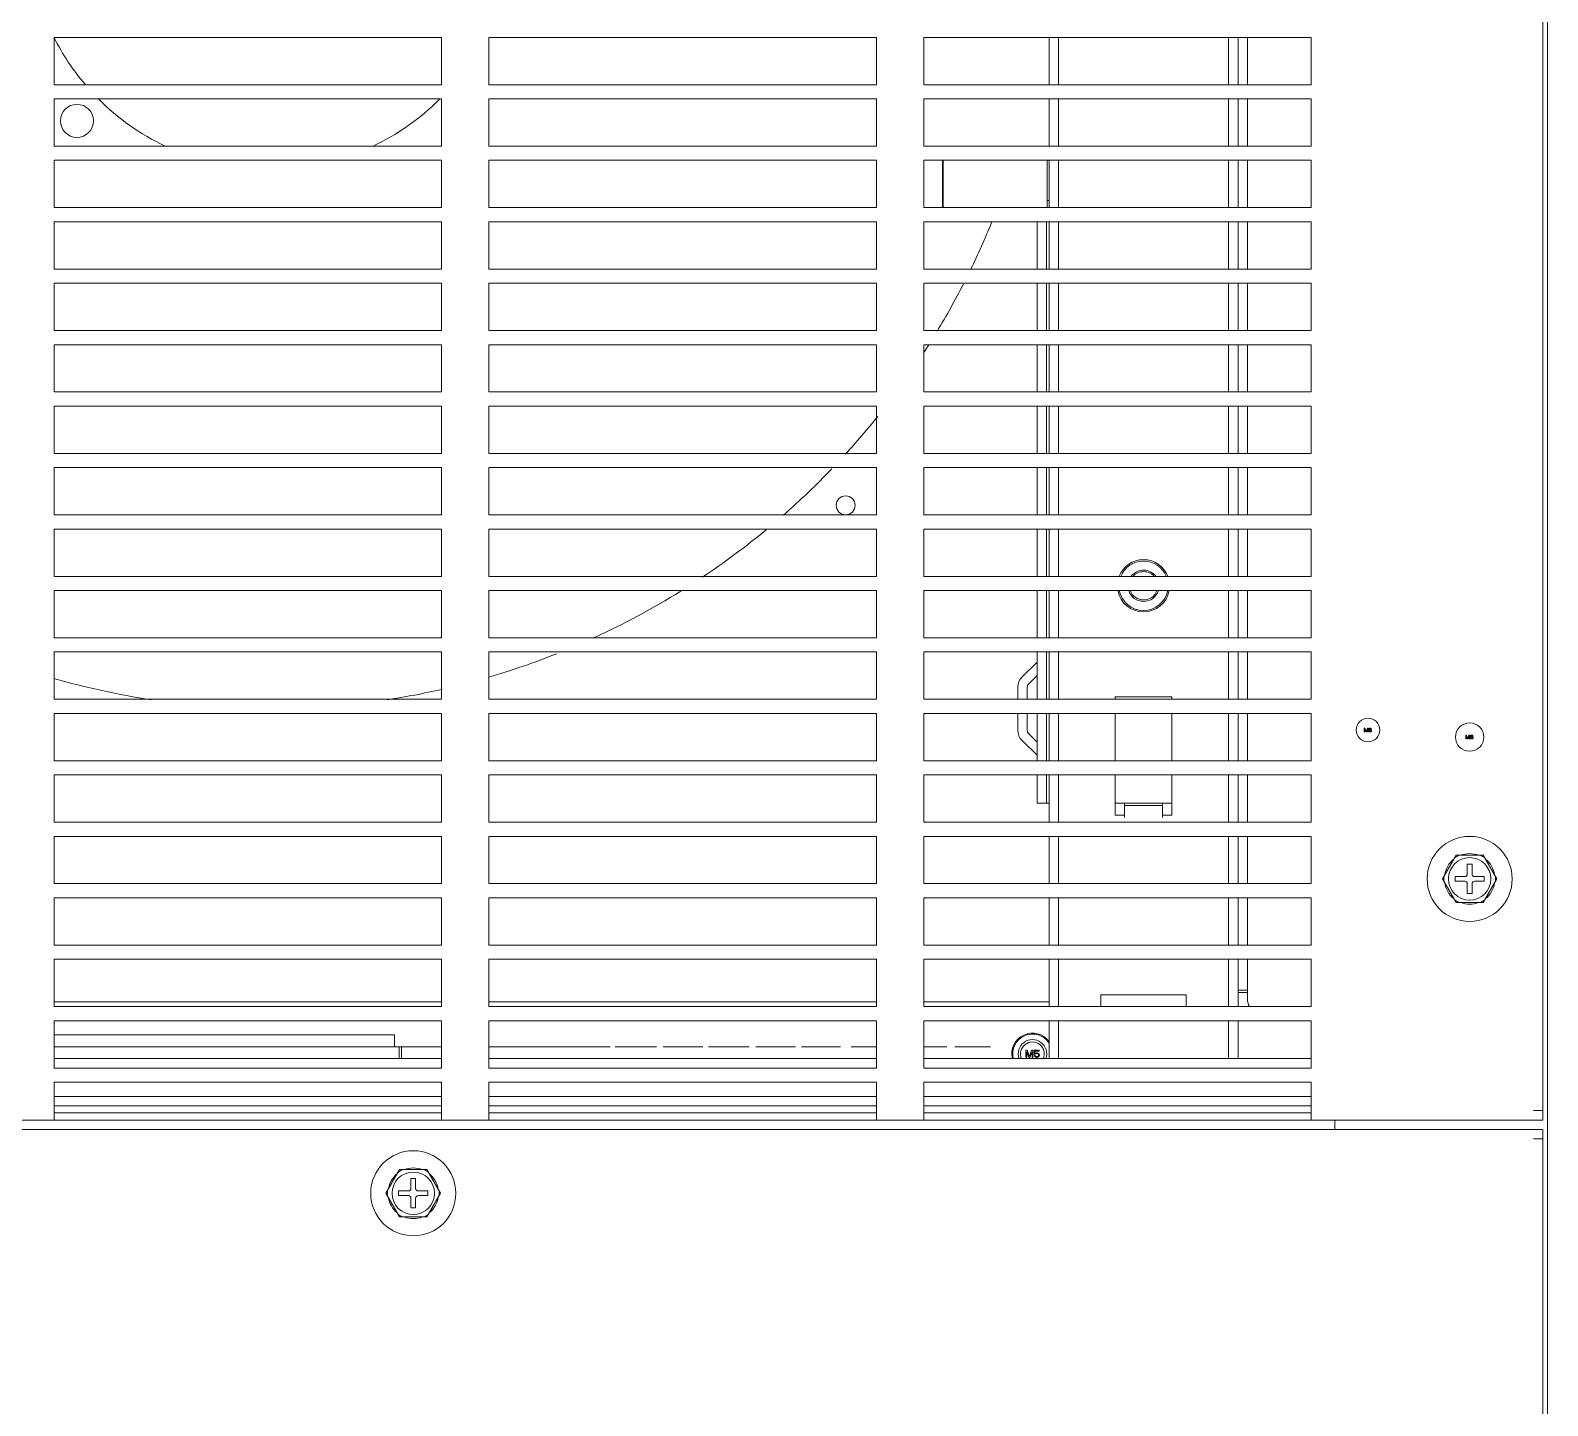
# Model space of a CAD drawing. Header units: inches. Extents: x -4705 to 38647, y 7098 to 31800.
# Drawn here: x 8849.4 to 9170.4, y 28841.1 to 29132.1 of the extents above; entities that cross this region are included whole.
import ezdxf

# ---------------------------------------------------------------- set-up
doc = ezdxf.new("R2010")
doc.units = ezdxf.units.IN
doc.header["$LTSCALE"] = 10
doc.header["$MEASUREMENT"] = 0
doc.layers.add('00_COMPONENTS', color=7, linetype='Continuous', lineweight=0)

msp = doc.modelspace()

# ---------------------------------------------------------------- linework, layer by layer
at = {"layer": '00_COMPONENTS', "color": 7, "linetype": 'Continuous'}
for p, q in [((9169.42, 28901.566), (9169.42, 29403.566)), ((9170.42, 27381.566), (9170.42, 29404.566)), ((8936.42, 29130.566), (8854.42, 29130.566)), ((8854.42, 29130.566), (8854.42, 29120.566)), ((8936.42, 29120.566), (8936.42, 29130.566)), ((9028.42, 29130.566), (8946.42, 29130.566)), ((8946.42, 29130.566), (8946.42, 29120.566)), ((9028.42, 29120.566), (9028.42, 29130.566)), ((9120.42, 29130.566), (9038.42, 29130.566)), ((9038.42, 29130.566), (9038.42, 29120.566)), ((9064.92, 29120.566), (9064.92, 29130.566)), ((9066.92, 29120.566), (9066.92, 29130.566)), ((9102.92, 29130.566), (9102.92, 29120.566)), ((9104.92, 29130.566), (9104.92, 29120.566)), ((9106.92, 29130.566), (9106.92, 29120.566)), ((9120.42, 29120.566), (9120.42, 29130.566)), ((8854.42, 29120.566), (8936.42, 29120.566)), ((8946.42, 29120.566), (9028.42, 29120.566)), ((9038.42, 29120.566), (9120.42, 29120.566)), ((8936.42, 29117.566), (8854.42, 29117.566)), ((8854.42, 29117.566), (8854.42, 29107.566)), ((8936.42, 29107.566), (8936.42, 29117.566)), ((9028.42, 29117.566), (8946.42, 29117.566)), ((8946.42, 29117.566), (8946.42, 29107.566)), ((9028.42, 29107.566), (9028.42, 29117.566)), ((9120.42, 29117.566), (9038.42, 29117.566)), ((9038.42, 29117.566), (9038.42, 29107.566)), ((9064.92, 29107.566), (9064.92, 29117.566)), ((9066.92, 29107.566), (9066.92, 29117.566)), ((9102.92, 29117.566), (9102.92, 29107.566)), ((9104.92, 29117.566), (9104.92, 29107.566)), ((9106.92, 29117.566), (9106.92, 29107.566)), ((9120.42, 29107.566), (9120.42, 29117.566)), ((8854.42, 29107.566), (8936.42, 29107.566)), ((8946.42, 29107.566), (9028.42, 29107.566)), ((9038.42, 29107.566), (9120.42, 29107.566)), ((8936.42, 29104.566), (8854.42, 29104.566)), ((8854.42, 29104.566), (8854.42, 29094.566)), ((8936.42, 29094.566), (8936.42, 29104.566)), ((9028.42, 29104.566), (8946.42, 29104.566)), ((8946.42, 29104.566), (8946.42, 29094.566)), ((9028.42, 29094.566), (9028.42, 29104.566)), ((9120.42, 29104.566), (9038.42, 29104.566)), ((9038.42, 29104.566), (9038.42, 29094.566)), ((9042.42, 29094.566), (9042.42, 29104.566)), ((9042.52, 29094.566), (9042.52, 29104.566)), ((9064.52, 29094.566), (9064.52, 29104.566)), ((9064.92, 29094.566), (9064.92, 29104.566)), ((9066.92, 29094.566), (9066.92, 29104.566)), ((9102.92, 29104.566), (9102.92, 29094.566)), ((9104.92, 29104.566), (9104.92, 29094.566)), ((9106.92, 29104.566), (9106.92, 29094.566)), ((9120.42, 29094.566), (9120.42, 29104.566)), ((8854.42, 29094.566), (8936.42, 29094.566)), ((8946.42, 29094.566), (9028.42, 29094.566)), ((9038.42, 29094.566), (9120.42, 29094.566)), ((9042.52, 29096.066), (9042.42, 29096.066)), ((9064.92, 29096.066), (9064.52, 29096.066)), ((8936.42, 29091.566), (8854.42, 29091.566)), ((8854.42, 29091.566), (8854.42, 29081.566)), ((8936.42, 29081.566), (8936.42, 29091.566)), ((9028.42, 29091.566), (8946.42, 29091.566)), ((8946.42, 29091.566), (8946.42, 29081.566)), ((9028.42, 29081.566), (9028.42, 29091.566)), ((9120.42, 29091.566), (9038.42, 29091.566)), ((9038.42, 29091.566), (9038.42, 29081.566)), ((9062.42, 29081.566), (9062.42, 29091.566)), ((9064.42, 29081.566), (9064.42, 29091.566)), ((9064.92, 29081.566), (9064.92, 29091.566)), ((9066.92, 29081.566), (9066.92, 29091.566)), ((9102.92, 29091.566), (9102.92, 29081.566)), ((9104.92, 29091.566), (9104.92, 29081.566)), ((9106.92, 29091.566), (9106.92, 29081.566)), ((9120.42, 29081.566), (9120.42, 29091.566)), ((8854.42, 29081.566), (8936.42, 29081.566)), ((8946.42, 29081.566), (9028.42, 29081.566)), ((9038.42, 29081.566), (9120.42, 29081.566)), ((8936.42, 29078.566), (8854.42, 29078.566)), ((8854.42, 29078.566), (8854.42, 29068.566)), ((8936.42, 29068.566), (8936.42, 29078.566)), ((9028.42, 29078.566), (8946.42, 29078.566)), ((8946.42, 29078.566), (8946.42, 29068.566)), ((9028.42, 29068.566), (9028.42, 29078.566)), ((9120.42, 29078.566), (9038.42, 29078.566)), ((9038.42, 29078.566), (9038.42, 29068.566)), ((9062.42, 29068.566), (9062.42, 29078.566)), ((9064.42, 29068.566), (9064.42, 29078.566)), ((9064.92, 29068.566), (9064.92, 29078.566)), ((9066.92, 29068.566), (9066.92, 29078.566)), ((9102.92, 29078.566), (9102.92, 29068.566)), ((9104.92, 29078.566), (9104.92, 29068.566)), ((9106.92, 29078.566), (9106.92, 29068.566)), ((9120.42, 29068.566), (9120.42, 29078.566)), ((8854.42, 29068.566), (8936.42, 29068.566)), ((8946.42, 29068.566), (9028.42, 29068.566)), ((9038.42, 29068.566), (9120.42, 29068.566)), ((8936.42, 29065.566), (8854.42, 29065.566)), ((8854.42, 29065.566), (8854.42, 29055.566)), ((8936.42, 29055.566), (8936.42, 29065.566)), ((9028.42, 29065.566), (8946.42, 29065.566)), ((8946.42, 29065.566), (8946.42, 29055.566)), ((9028.42, 29055.566), (9028.42, 29065.566)), ((9120.42, 29065.566), (9038.42, 29065.566)), ((9038.42, 29065.566), (9038.42, 29055.566)), ((9062.42, 29055.566), (9062.42, 29065.566)), ((9064.42, 29055.566), (9064.42, 29065.566)), ((9064.92, 29055.566), (9064.92, 29065.566)), ((9066.92, 29055.566), (9066.92, 29065.566)), ((9102.92, 29065.566), (9102.92, 29055.566)), ((9104.92, 29065.566), (9104.92, 29055.566)), ((9106.92, 29065.566), (9106.92, 29055.566)), ((9120.42, 29055.566), (9120.42, 29065.566)), ((8854.42, 29055.566), (8936.42, 29055.566)), ((8946.42, 29055.566), (9028.42, 29055.566)), ((9038.42, 29055.566), (9120.42, 29055.566)), ((8936.42, 29052.566), (8854.42, 29052.566)), ((8854.42, 29052.566), (8854.42, 29042.566)), ((8936.42, 29042.566), (8936.42, 29052.566)), ((9028.42, 29052.566), (8946.42, 29052.566)), ((8946.42, 29052.566), (8946.42, 29042.566)), ((9028.42, 29042.566), (9028.42, 29052.566)), ((9120.42, 29052.566), (9038.42, 29052.566)), ((9038.42, 29052.566), (9038.42, 29042.566)), ((9062.42, 29042.566), (9062.42, 29052.566)), ((9064.42, 29042.566), (9064.42, 29052.566)), ((9064.92, 29042.566), (9064.92, 29052.566)), ((9066.92, 29042.566), (9066.92, 29052.566)), ((9102.92, 29052.566), (9102.92, 29042.566)), ((9104.92, 29052.566), (9104.92, 29042.566)), ((9106.92, 29052.566), (9106.92, 29042.566)), ((9120.42, 29042.566), (9120.42, 29052.566)), ((8854.42, 29042.566), (8936.42, 29042.566)), ((8936.42, 29039.566), (8854.42, 29039.566)), ((8854.42, 29039.566), (8854.42, 29029.566)), ((8936.42, 29029.566), (8936.42, 29039.566)), ((8946.42, 29042.566), (9028.42, 29042.566)), ((9028.42, 29039.566), (8946.42, 29039.566)), ((8946.42, 29039.566), (8946.42, 29029.566)), ((9028.42, 29029.566), (9028.42, 29039.566)), ((9038.42, 29042.566), (9120.42, 29042.566)), ((9120.42, 29039.566), (9038.42, 29039.566)), ((9038.42, 29039.566), (9038.42, 29029.566)), ((9062.42, 29029.566), (9062.42, 29039.566)), ((9064.42, 29029.566), (9064.42, 29039.566)), ((9064.92, 29029.566), (9064.92, 29039.566)), ((9066.92, 29029.566), (9066.92, 29039.566)), ((9102.92, 29039.566), (9102.92, 29029.566)), ((9104.92, 29039.566), (9104.92, 29029.566)), ((9106.92, 29039.566), (9106.92, 29029.566)), ((9120.42, 29029.566), (9120.42, 29039.566)), ((8854.42, 29029.566), (8936.42, 29029.566)), ((8946.42, 29029.566), (9028.42, 29029.566)), ((9038.42, 29029.566), (9120.42, 29029.566)), ((8936.42, 29026.566), (8854.42, 29026.566)), ((8854.42, 29026.566), (8854.42, 29016.566)), ((8936.42, 29016.566), (8936.42, 29026.566)), ((9028.42, 29026.566), (8946.42, 29026.566)), ((8946.42, 29026.566), (8946.42, 29016.566)), ((9028.42, 29016.566), (9028.42, 29026.566)), ((9120.42, 29026.566), (9038.42, 29026.566)), ((9038.42, 29026.566), (9038.42, 29016.566)), ((9062.42, 29016.566), (9062.42, 29026.566)), ((9064.42, 29016.566), (9064.42, 29026.566)), ((9064.92, 29016.566), (9064.92, 29026.566)), ((9066.92, 29016.566), (9066.92, 29026.566)), ((9102.92, 29026.566), (9102.92, 29016.566)), ((9104.92, 29026.566), (9104.92, 29016.566)), ((9106.92, 29026.566), (9106.92, 29016.566)), ((9120.42, 29016.566), (9120.42, 29026.566)), ((8854.42, 29016.566), (8936.42, 29016.566)), ((8946.42, 29016.566), (9028.42, 29016.566)), ((9038.42, 29016.566), (9120.42, 29016.566)), ((8936.42, 29013.566), (8854.42, 29013.566)), ((8854.42, 29013.566), (8854.42, 29003.566)), ((8936.42, 29003.566), (8936.42, 29013.566)), ((9028.42, 29013.566), (8946.42, 29013.566)), ((8946.42, 29013.566), (8946.42, 29003.566)), ((9028.42, 29003.566), (9028.42, 29013.566)), ((9120.42, 29013.566), (9038.42, 29013.566)), ((9038.42, 29013.566), (9038.42, 29003.566)), ((9062.42, 29003.566), (9062.42, 29013.566)), ((9064.42, 29003.566), (9064.42, 29013.566)), ((9064.92, 29003.566), (9064.92, 29013.566)), ((9066.92, 29003.566), (9066.92, 29013.566)), ((9102.92, 29013.566), (9102.92, 29003.566)), ((9104.92, 29013.566), (9104.92, 29003.566)), ((9106.92, 29013.566), (9106.92, 29003.566)), ((9120.42, 29003.566), (9120.42, 29013.566)), ((8854.42, 29003.566), (8936.42, 29003.566)), ((8946.42, 29003.566), (9028.42, 29003.566)), ((9038.42, 29003.566), (9120.42, 29003.566)), ((8936.42, 29000.566), (8854.42, 29000.566)), ((8854.42, 29000.566), (8854.42, 28990.566)), ((8936.42, 28990.566), (8936.42, 29000.566)), ((9028.42, 29000.566), (8946.42, 29000.566)), ((8946.42, 29000.566), (8946.42, 28990.566)), ((9028.42, 28990.566), (9028.42, 29000.566)), ((9120.42, 29000.566), (9038.42, 29000.566)), ((9038.42, 29000.566), (9038.42, 28990.566)), ((9059.225, 28995.291), (9062.42, 28998.409)), ((9062.42, 28990.566), (9062.42, 29000.566)), ((9064.42, 28990.566), (9064.42, 29000.566)), ((9064.92, 28990.566), (9064.92, 29000.566)), ((9066.92, 28990.566), (9066.92, 29000.566)), ((9102.92, 29000.566), (9102.92, 28990.566)), ((9104.92, 29000.566), (9104.92, 28990.566)), ((9106.92, 29000.566), (9106.92, 28990.566)), ((9120.42, 28990.566), (9120.42, 29000.566)), ((9060.622, 28993.86), (9062.42, 28995.614)), ((9058.32, 28990.566), (9058.32, 28993.144)), ((9060.32, 28990.566), (9060.32, 28993.144)), ((8854.42, 28990.566), (8936.42, 28990.566)), ((8946.42, 28990.566), (9028.42, 28990.566)), ((9038.42, 28990.566), (9120.42, 28990.566)), ((9090.92, 28991.066), (9078.92, 28991.066)), ((9078.92, 28991.066), (9078.92, 28990.566)), ((9090.92, 28990.566), (9090.92, 28991.066)), ((8936.42, 28987.566), (8854.42, 28987.566)), ((8854.42, 28987.566), (8854.42, 28977.566)), ((8936.42, 28977.566), (8936.42, 28987.566)), ((9028.42, 28987.566), (8946.42, 28987.566)), ((8946.42, 28987.566), (8946.42, 28977.566)), ((9028.42, 28977.566), (9028.42, 28987.566)), ((9120.42, 28987.566), (9038.42, 28987.566)), ((9038.42, 28987.566), (9038.42, 28977.566)), ((9058.32, 28983.987), (9058.32, 28987.566)), ((9060.32, 28983.987), (9060.32, 28987.566)), ((9062.42, 28977.566), (9062.42, 28987.566)), ((9064.42, 28977.566), (9064.42, 28987.566)), ((9064.92, 28977.566), (9064.92, 28987.566)), ((9066.92, 28977.566), (9066.92, 28987.566)), ((9078.92, 28987.566), (9078.92, 28977.566)), ((9090.92, 28977.566), (9090.92, 28987.566)), ((9102.92, 28987.566), (9102.92, 28977.566)), ((9104.92, 28987.566), (9104.92, 28977.566)), ((9106.92, 28987.566), (9106.92, 28977.566)), ((9120.42, 28977.566), (9120.42, 28987.566)), ((9062.42, 28978.723), (9059.225, 28981.84)), ((9062.42, 28981.517), (9060.622, 28983.271)), ((9131.77, 28984.466), (9131.62, 28984.466)), ((9131.62, 28984.466), (9131.62, 28983.666)), ((9131.62, 28983.666), (9131.72, 28983.666)), ((9131.72, 28984.295), (9131.953, 28983.666)), ((9131.72, 28983.666), (9131.72, 28984.295)), ((9132.02, 28983.751), (9131.77, 28984.466)), ((9131.953, 28983.666), (9132.086, 28983.666)), ((9132.27, 28984.466), (9132.02, 28983.751)), ((9132.086, 28983.666), (9132.32, 28984.295)), ((9132.42, 28984.466), (9132.27, 28984.466)), ((9132.32, 28984.295), (9132.32, 28983.666)), ((9132.32, 28983.666), (9132.42, 28983.666)), ((9132.42, 28983.666), (9132.42, 28984.466)), ((9132.57, 28984.244), (9132.553, 28984.125)), ((9132.553, 28984.125), (9132.553, 28984.006)), ((9132.553, 28984.006), (9132.57, 28983.887)), ((9132.603, 28984.329), (9132.57, 28984.244)), ((9132.57, 28983.887), (9132.603, 28983.802)), ((9132.653, 28984.397), (9132.603, 28984.329)), ((9132.603, 28983.802), (9132.653, 28983.734)), ((9132.636, 28984.125), (9132.653, 28984.227)), ((9132.736, 28984.159), (9132.636, 28984.091)), ((9132.636, 28984.091), (9132.636, 28984.125)), ((9132.736, 28984.449), (9132.653, 28984.397)), ((9132.653, 28984.227), (9132.67, 28984.278)), ((9132.653, 28983.955), (9132.67, 28984.006)), ((9132.653, 28983.904), (9132.653, 28983.955)), ((9132.67, 28983.853), (9132.653, 28983.904)), ((9132.653, 28983.734), (9132.736, 28983.683)), ((9132.67, 28984.278), (9132.703, 28984.329)), ((9132.67, 28984.006), (9132.703, 28984.04)), ((9132.703, 28983.802), (9132.67, 28983.853)), ((9132.703, 28984.329), (9132.753, 28984.363)), ((9132.703, 28984.04), (9132.753, 28984.074)), ((9132.753, 28983.768), (9132.703, 28983.802)), ((9132.82, 28984.466), (9132.736, 28984.449)), ((9132.82, 28984.176), (9132.736, 28984.159)), ((9132.736, 28983.683), (9132.82, 28983.666)), ((9132.753, 28984.363), (9132.803, 28984.38)), ((9132.753, 28984.074), (9132.803, 28984.091)), ((9132.803, 28983.751), (9132.753, 28983.768)), ((9132.803, 28984.38), (9132.903, 28984.38)), ((9132.803, 28984.091), (9132.92, 28984.091)), ((9132.92, 28983.751), (9132.803, 28983.751)), ((9132.886, 28984.466), (9132.82, 28984.466)), ((9132.903, 28984.176), (9132.82, 28984.176)), ((9132.82, 28983.666), (9132.903, 28983.666)), ((9132.97, 28984.449), (9132.886, 28984.466)), ((9132.903, 28984.38), (9132.953, 28984.363)), ((9132.986, 28984.159), (9132.903, 28984.176)), ((9132.903, 28983.666), (9132.986, 28983.683)), ((9132.92, 28984.091), (9132.97, 28984.074)), ((9132.97, 28983.768), (9132.92, 28983.751)), ((9132.953, 28984.363), (9133.003, 28984.329)), ((9133.053, 28984.397), (9132.97, 28984.449)), ((9132.97, 28984.074), (9133.02, 28984.04)), ((9133.02, 28983.802), (9132.97, 28983.768)), ((9133.07, 28984.108), (9132.986, 28984.159)), ((9132.986, 28983.683), (9133.07, 28983.734)), ((9133.003, 28984.329), (9133.036, 28984.278)), ((9133.02, 28984.04), (9133.053, 28984.006)), ((9133.053, 28983.853), (9133.02, 28983.802)), ((9133.036, 28984.278), (9133.12, 28984.278)), ((9133.103, 28984.329), (9133.053, 28984.397)), ((9133.053, 28984.006), (9133.07, 28983.955)), ((9133.07, 28983.904), (9133.053, 28983.853)), ((9133.12, 28984.057), (9133.07, 28984.108)), ((9133.07, 28983.955), (9133.07, 28983.904)), ((9133.07, 28983.734), (9133.12, 28983.802)), ((9133.12, 28984.278), (9133.103, 28984.329)), ((9133.153, 28983.972), (9133.12, 28984.057)), ((9133.12, 28983.802), (9133.153, 28983.887)), ((9133.153, 28983.887), (9133.153, 28983.972)), ((9153.27, 28982.966), (9153.12, 28982.966)), ((9153.12, 28982.966), (9153.12, 28982.166)), ((9153.12, 28982.166), (9153.22, 28982.166)), ((9153.22, 28982.795), (9153.453, 28982.166)), ((9153.22, 28982.166), (9153.22, 28982.795)), ((9153.52, 28982.251), (9153.27, 28982.966)), ((9153.453, 28982.166), (9153.586, 28982.166)), ((9153.77, 28982.966), (9153.52, 28982.251)), ((9153.586, 28982.166), (9153.82, 28982.795)), ((9153.92, 28982.966), (9153.77, 28982.966)), ((9153.82, 28982.795), (9153.82, 28982.166)), ((9153.82, 28982.166), (9153.92, 28982.166)), ((9153.92, 28982.166), (9153.92, 28982.966)), ((9154.07, 28982.744), (9154.053, 28982.625)), ((9154.053, 28982.625), (9154.053, 28982.506)), ((9154.053, 28982.506), (9154.07, 28982.387)), ((9154.103, 28982.829), (9154.07, 28982.744)), ((9154.07, 28982.387), (9154.103, 28982.302)), ((9154.153, 28982.897), (9154.103, 28982.829)), ((9154.103, 28982.302), (9154.153, 28982.234)), ((9154.136, 28982.625), (9154.153, 28982.727)), ((9154.236, 28982.659), (9154.136, 28982.591)), ((9154.136, 28982.591), (9154.136, 28982.625)), ((9154.236, 28982.949), (9154.153, 28982.897)), ((9154.153, 28982.727), (9154.17, 28982.778)), ((9154.153, 28982.455), (9154.17, 28982.506)), ((9154.153, 28982.404), (9154.153, 28982.455)), ((9154.17, 28982.353), (9154.153, 28982.404)), ((9154.153, 28982.234), (9154.236, 28982.183)), ((9154.17, 28982.778), (9154.203, 28982.829)), ((9154.17, 28982.506), (9154.203, 28982.54)), ((9154.203, 28982.302), (9154.17, 28982.353)), ((9154.203, 28982.829), (9154.253, 28982.863)), ((9154.203, 28982.54), (9154.253, 28982.574)), ((9154.253, 28982.268), (9154.203, 28982.302)), ((9154.32, 28982.966), (9154.236, 28982.949)), ((9154.32, 28982.676), (9154.236, 28982.659)), ((9154.236, 28982.183), (9154.32, 28982.166)), ((9154.253, 28982.863), (9154.303, 28982.88)), ((9154.253, 28982.574), (9154.303, 28982.591)), ((9154.303, 28982.251), (9154.253, 28982.268)), ((9154.303, 28982.88), (9154.403, 28982.88)), ((9154.303, 28982.591), (9154.42, 28982.591)), ((9154.42, 28982.251), (9154.303, 28982.251)), ((9154.386, 28982.966), (9154.32, 28982.966)), ((9154.403, 28982.676), (9154.32, 28982.676)), ((9154.32, 28982.166), (9154.403, 28982.166)), ((9154.47, 28982.949), (9154.386, 28982.966)), ((9154.403, 28982.88), (9154.453, 28982.863)), ((9154.486, 28982.659), (9154.403, 28982.676)), ((9154.403, 28982.166), (9154.486, 28982.183)), ((9154.42, 28982.591), (9154.47, 28982.574)), ((9154.47, 28982.268), (9154.42, 28982.251)), ((9154.453, 28982.863), (9154.503, 28982.829)), ((9154.553, 28982.897), (9154.47, 28982.949)), ((9154.47, 28982.574), (9154.52, 28982.54)), ((9154.52, 28982.302), (9154.47, 28982.268)), ((9154.57, 28982.608), (9154.486, 28982.659)), ((9154.486, 28982.183), (9154.57, 28982.234)), ((9154.503, 28982.829), (9154.536, 28982.778)), ((9154.52, 28982.54), (9154.553, 28982.506)), ((9154.553, 28982.353), (9154.52, 28982.302)), ((9154.536, 28982.778), (9154.62, 28982.778)), ((9154.603, 28982.829), (9154.553, 28982.897)), ((9154.553, 28982.506), (9154.57, 28982.455)), ((9154.57, 28982.404), (9154.553, 28982.353)), ((9154.62, 28982.557), (9154.57, 28982.608)), ((9154.57, 28982.455), (9154.57, 28982.404)), ((9154.57, 28982.234), (9154.62, 28982.302)), ((9154.62, 28982.778), (9154.603, 28982.829)), ((9154.653, 28982.472), (9154.62, 28982.557)), ((9154.62, 28982.302), (9154.653, 28982.387)), ((9154.653, 28982.387), (9154.653, 28982.472)), ((8854.42, 28977.566), (8936.42, 28977.566)), ((8946.42, 28977.566), (9028.42, 28977.566)), ((9038.42, 28977.566), (9120.42, 28977.566)), ((8936.42, 28974.566), (8854.42, 28974.566)), ((8854.42, 28974.566), (8854.42, 28964.566)), ((8936.42, 28964.566), (8936.42, 28974.566)), ((9028.42, 28974.566), (8946.42, 28974.566)), ((8946.42, 28974.566), (8946.42, 28964.566)), ((9028.42, 28964.566), (9028.42, 28974.566)), ((9120.42, 28974.566), (9038.42, 28974.566)), ((9038.42, 28974.566), (9038.42, 28964.566)), ((9062.42, 28968.566), (9062.42, 28974.566)), ((9064.42, 28968.566), (9064.42, 28974.566)), ((9064.92, 28964.566), (9064.92, 28974.566)), ((9066.92, 28964.566), (9066.92, 28974.566)), ((9078.92, 28974.566), (9078.92, 28966.066)), ((9090.92, 28966.066), (9090.92, 28974.566)), ((9102.92, 28974.566), (9102.92, 28964.566)), ((9104.92, 28974.566), (9104.92, 28964.566)), ((9106.92, 28974.566), (9106.92, 28964.566)), ((9120.42, 28964.566), (9120.42, 28974.566)), ((9064.42, 28968.566), (9062.42, 28968.566)), ((9064.42, 28968.566), (9064.92, 28968.566)), ((9090.92, 28968.566), (9078.92, 28968.566)), ((9078.92, 28966.066), (9080.92, 28966.066)), ((9080.92, 28965.566), (9080.92, 28968.566)), ((9088.92, 28968.066), (9080.92, 28968.066)), ((9088.92, 28965.566), (9088.92, 28968.566)), ((9088.92, 28966.066), (9090.92, 28966.066)), ((8854.42, 28964.566), (8936.42, 28964.566)), ((8946.42, 28964.566), (9028.42, 28964.566)), ((9038.42, 28964.566), (9120.42, 28964.566)), ((8936.42, 28961.566), (8854.42, 28961.566)), ((8854.42, 28951.566), (8854.42, 28961.566)), ((8936.42, 28951.566), (8936.42, 28961.566)), ((9028.42, 28961.566), (8946.42, 28961.566)), ((8946.42, 28951.566), (8946.42, 28961.566)), ((9028.42, 28951.566), (9028.42, 28961.566)), ((9120.42, 28961.566), (9038.42, 28961.566)), ((9038.42, 28951.566), (9038.42, 28961.566)), ((9064.92, 28951.566), (9064.92, 28961.566)), ((9066.92, 28951.566), (9066.92, 28961.566)), ((9102.92, 28961.566), (9102.92, 28951.566)), ((9104.92, 28961.566), (9104.92, 28951.566)), ((9106.92, 28961.566), (9106.92, 28951.566)), ((9120.42, 28951.566), (9120.42, 28961.566)), ((9151.033, 28957.566), (9148.146, 28952.566)), ((9156.807, 28957.566), (9151.033, 28957.566)), ((9159.693, 28952.566), (9156.807, 28957.566)), ((9152.92, 28953.066), (9150.82, 28953.066)), ((9150.82, 28953.066), (9150.82, 28952.066)), ((9154.42, 28955.666), (9153.42, 28955.666)), ((9153.42, 28955.666), (9153.42, 28953.566)), ((9154.42, 28953.566), (9154.42, 28955.666)), ((9157.02, 28953.066), (9154.92, 28953.066)), ((9157.02, 28952.066), (9157.02, 28953.066)), ((8854.42, 28951.566), (8936.42, 28951.566)), ((8946.42, 28951.566), (9028.42, 28951.566)), ((9038.42, 28951.566), (9120.42, 28951.566)), ((9148.146, 28952.566), (9151.033, 28947.566)), ((9150.82, 28952.066), (9152.92, 28952.066)), ((9153.42, 28951.566), (9153.42, 28949.466)), ((9154.42, 28949.466), (9154.42, 28951.566)), ((9154.92, 28952.066), (9157.02, 28952.066)), ((9156.807, 28947.566), (9159.693, 28952.566)), ((8936.42, 28948.566), (8854.42, 28948.566)), ((8854.42, 28948.566), (8854.42, 28938.566)), ((8936.42, 28938.566), (8936.42, 28948.566)), ((9028.42, 28948.566), (8946.42, 28948.566)), ((8946.42, 28948.566), (8946.42, 28938.566)), ((9028.42, 28938.566), (9028.42, 28948.566)), ((9120.42, 28948.566), (9038.42, 28948.566)), ((9038.42, 28948.566), (9038.42, 28938.566)), ((9064.92, 28938.566), (9064.92, 28948.566)), ((9066.92, 28938.566), (9066.92, 28948.566)), ((9102.92, 28948.566), (9102.92, 28938.566)), ((9104.92, 28948.566), (9104.92, 28938.566)), ((9106.92, 28948.566), (9106.92, 28938.566)), ((9120.42, 28938.566), (9120.42, 28948.566)), ((9151.033, 28947.566), (9156.807, 28947.566)), ((9153.42, 28949.466), (9154.42, 28949.466)), ((8854.42, 28938.566), (8936.42, 28938.566)), ((8946.42, 28938.566), (9028.42, 28938.566)), ((9038.42, 28938.566), (9120.42, 28938.566)), ((8936.42, 28935.566), (8854.42, 28935.566)), ((8854.42, 28935.566), (8854.42, 28925.566)), ((8936.42, 28925.566), (8936.42, 28935.566)), ((9028.42, 28935.566), (8946.42, 28935.566)), ((8946.42, 28935.566), (8946.42, 28925.566)), ((9028.42, 28925.566), (9028.42, 28935.566)), ((9120.42, 28935.566), (9038.42, 28935.566)), ((9038.42, 28935.566), (9038.42, 28925.566)), ((9064.92, 28925.566), (9064.92, 28935.566)), ((9066.92, 28925.566), (9066.92, 28935.566)), ((9102.92, 28935.566), (9102.92, 28925.566)), ((9104.92, 28935.566), (9104.92, 28925.566)), ((9106.92, 28935.566), (9106.92, 28927.066)), ((9120.42, 28925.566), (9120.42, 28935.566)), ((9093.92, 28928.066), (9075.92, 28928.066)), ((9075.92, 28925.566), (9075.92, 28928.066)), ((9093.92, 28925.566), (9093.92, 28928.066)), ((9106.92, 28929.066), (9104.92, 28929.066)), ((9104.92, 28928.566), (9106.92, 28928.566)), ((8936.42, 28926.566), (8854.42, 28926.566)), ((8854.42, 28925.566), (8936.42, 28925.566)), ((9028.42, 28926.566), (8946.42, 28926.566)), ((8946.42, 28925.566), (9028.42, 28925.566)), ((9064.92, 28926.566), (9038.42, 28926.566)), ((9038.42, 28925.566), (9120.42, 28925.566)), ((8936.42, 28922.566), (8854.42, 28922.566)), ((8854.42, 28922.566), (8854.42, 28912.566)), ((8936.42, 28912.566), (8936.42, 28922.566)), ((9028.42, 28922.566), (8946.42, 28922.566)), ((8946.42, 28922.566), (8946.42, 28912.566)), ((9028.42, 28912.566), (9028.42, 28922.566)), ((9120.42, 28922.566), (9038.42, 28922.566)), ((9038.42, 28922.566), (9038.42, 28912.566)), ((9064.92, 28914.566), (9064.92, 28922.566)), ((9066.92, 28914.566), (9066.92, 28922.566)), ((9102.92, 28922.566), (9102.92, 28914.566)), ((9104.92, 28922.566), (9104.92, 28914.566)), ((9120.42, 28912.566), (9120.42, 28922.566)), ((8854.42, 28919.566), (8926.42, 28919.566)), ((8926.42, 28917.066), (8926.42, 28919.566)), ((8854.42, 28917.066), (8927.42, 28917.066)), ((8936.42, 28914.566), (8854.42, 28914.566)), ((8927.42, 28917.066), (8927.92, 28917.066)), ((8927.42, 28914.566), (8927.42, 28917.066)), ((8927.92, 28917.066), (8936.42, 28917.066)), ((8927.92, 28914.566), (8927.92, 28917.066)), ((8972.043, 28917.066), (8946.42, 28917.066)), ((9028.42, 28914.566), (8946.42, 28914.566)), ((8981.853, 28917.066), (8973.133, 28917.066)), ((8991.663, 28917.066), (8983.255, 28917.066)), ((9001.473, 28917.066), (8992.909, 28917.066)), ((9011.283, 28917.066), (9002.875, 28917.066)), ((9020.782, 28917.066), (9012.529, 28917.066)), ((9028.42, 28917.066), (9023.04, 28917.066)), ((9043.331, 28917.066), (9038.42, 28917.066)), ((9120.42, 28914.566), (9038.42, 28914.566)), ((9052.528, 28917.066), (9044.966, 28917.066)), ((9060.301, 28916.316), (9060.02, 28916.316)), ((9060.02, 28916.316), (9060.02, 28914.816)), ((9060.02, 28914.816), (9060.207, 28914.816)), ((9060.207, 28914.816), (9060.207, 28915.996)), ((9060.207, 28915.996), (9060.645, 28914.816)), ((9060.77, 28914.975), (9060.301, 28916.316)), ((9060.645, 28914.816), (9060.895, 28914.816)), ((9061.239, 28916.316), (9060.77, 28914.975)), ((9060.895, 28914.816), (9061.332, 28915.996)), ((9061.52, 28916.316), (9061.239, 28916.316)), ((9061.332, 28915.996), (9061.332, 28914.816)), ((9061.332, 28914.816), (9061.52, 28914.816)), ((9061.52, 28914.816), (9061.52, 28916.316)), ((9062.832, 28916.316), (9061.77, 28916.316)), ((9061.77, 28916.316), (9061.77, 28915.486)), ((9061.77, 28915.486), (9061.989, 28915.486)), ((9061.957, 28915.199), (9061.77, 28915.199)), ((9061.77, 28915.199), (9061.832, 28915.071)), ((9061.832, 28915.071), (9061.926, 28914.943)), ((9061.926, 28916.156), (9062.832, 28916.156)), ((9061.926, 28915.645), (9061.926, 28916.156)), ((9062.082, 28915.741), (9061.926, 28915.645)), ((9061.926, 28914.943), (9062.082, 28914.847)), ((9062.02, 28915.071), (9061.957, 28915.199)), ((9061.989, 28915.486), (9062.114, 28915.582)), ((9062.114, 28915.007), (9062.02, 28915.071)), ((9062.239, 28915.773), (9062.082, 28915.741)), ((9062.082, 28914.847), (9062.239, 28914.816)), ((9062.114, 28915.582), (9062.239, 28915.613)), ((9062.239, 28914.975), (9062.114, 28915.007)), ((9062.426, 28915.773), (9062.239, 28915.773)), ((9062.239, 28915.613), (9062.426, 28915.613)), ((9062.426, 28914.975), (9062.239, 28914.975)), ((9062.239, 28914.816), (9062.426, 28914.816)), ((9062.582, 28915.741), (9062.426, 28915.773)), ((9062.426, 28915.613), (9062.551, 28915.582)), ((9062.551, 28915.007), (9062.426, 28914.975)), ((9062.426, 28914.816), (9062.582, 28914.847)), ((9062.551, 28915.582), (9062.645, 28915.518)), ((9062.645, 28915.071), (9062.551, 28915.007)), ((9062.739, 28915.645), (9062.582, 28915.741)), ((9062.582, 28914.847), (9062.739, 28914.943)), ((9062.645, 28915.518), (9062.707, 28915.422)), ((9062.707, 28915.167), (9062.645, 28915.071)), ((9062.707, 28915.422), (9062.739, 28915.326)), ((9062.739, 28915.262), (9062.707, 28915.167)), ((9062.832, 28915.518), (9062.739, 28915.645)), ((9062.739, 28915.326), (9062.739, 28915.262)), ((9062.739, 28914.943), (9062.832, 28915.071)), ((9062.832, 28916.156), (9062.832, 28916.316)), ((9062.895, 28915.358), (9062.832, 28915.518)), ((9062.832, 28915.071), (9062.895, 28915.23)), ((9062.895, 28915.23), (9062.895, 28915.358)), ((8854.42, 28912.566), (8936.42, 28912.566)), ((8946.42, 28912.566), (9028.42, 28912.566)), ((9038.42, 28912.566), (9120.42, 28912.566)), ((8936.42, 28909.566), (8854.42, 28909.566)), ((8854.42, 28901.566), (8854.42, 28909.566)), ((8936.42, 28901.566), (8936.42, 28909.566)), ((9028.42, 28909.566), (8946.42, 28909.566)), ((8946.42, 28901.566), (8946.42, 28909.566)), ((9028.42, 28901.566), (9028.42, 28909.566)), ((9120.42, 28909.566), (9038.42, 28909.566)), ((9038.42, 28901.566), (9038.42, 28909.566)), ((9120.42, 28901.566), (9120.42, 28909.566)), ((8936.42, 28906.566), (8854.42, 28906.566)), ((9028.42, 28906.566), (8946.42, 28906.566)), ((9120.42, 28906.566), (9038.42, 28906.566)), ((8091.42, 28901.566), (9169.42, 28901.566)), ((8936.42, 28904.566), (8854.42, 28904.566)), ((8936.42, 28903.066), (8854.42, 28903.066)), ((9028.42, 28904.566), (8946.42, 28904.566)), ((9028.42, 28903.066), (8946.42, 28903.066)), ((9120.42, 28904.566), (9038.42, 28904.566)), ((9120.42, 28903.066), (9038.42, 28903.066)), ((9125.42, 28901.566), (9125.42, 28899.566)), ((9125.42, 28899.566), (9125.42, 28901.566)), ((9169.42, 28903.566), (9167.42, 28903.566)), ((8091.42, 28899.566), (9169.42, 28899.566)), ((9169.42, 27605.566), (9169.42, 28899.566)), ((9167.42, 28897.566), (9169.42, 28897.566)), ((8927.533, 28891.066), (8924.646, 28886.066)), ((8933.307, 28891.066), (8927.533, 28891.066)), ((8930.92, 28889.166), (8929.92, 28889.166)), ((8929.92, 28889.166), (8929.92, 28887.066)), ((8930.92, 28887.066), (8930.92, 28889.166)), ((8936.193, 28886.066), (8933.307, 28891.066)), ((8924.646, 28886.066), (8927.533, 28881.066)), ((8929.42, 28886.566), (8927.32, 28886.566)), ((8927.32, 28886.566), (8927.32, 28885.566)), ((8927.32, 28885.566), (8929.42, 28885.566)), ((8933.52, 28886.566), (8931.42, 28886.566)), ((8931.42, 28885.566), (8933.52, 28885.566)), ((8933.307, 28881.066), (8936.193, 28886.066)), ((8933.52, 28885.566), (8933.52, 28886.566)), ((8929.92, 28885.066), (8929.92, 28882.966)), ((8929.92, 28882.966), (8930.92, 28882.966)), ((8930.92, 28882.966), (8930.92, 28885.066)), ((8927.533, 28881.066), (8933.307, 28881.066))]:
    msp.add_line(p, q, dxfattribs=at)
for centre, radius in [((8859.261, 29112.907), 3.5), ((9021.896, 29031.59), 2), ((9132.42, 28984.066), 2.5), ((9153.92, 28982.566), 3), ((9153.92, 28952.566), 9), ((9153.92, 28952.566), 4.5), ((8930.42, 28886.066), 9), ((8930.42, 28886.066), 4.5)]:
    msp.add_circle(centre, radius, dxfattribs=at)
for centre, radius, start, end in [((8899.92, 29153.566), 51, 206.83226, 220.33222), ((8899.92, 29153.566), 51, 224.90419, 244.45907), ((8899.92, 29153.566), 51, 295.53586, 314.94227), ((8899.92, 29153.566), 165, 334.08841, 337.87935), ((8899.92, 29153.566), 165, 328.93543, 332.90014), ((8899.92, 29153.566), 165, 327.09535, 327.74882), ((8899.92, 29153.566), 165, 317.6446, 321.2929), ((8899.92, 29153.566), 165, 311.25147, 316.16931), ((8899.92, 29153.566), 165, 303.77281, 309.57703), ((9084.92, 29014.566), 5.525, 21.25768, 158.74234), ((9084.92, 29014.566), 5.225, 22.52466, 157.47535), ((9084.92, 29014.566), 3.3, 37.42505, 142.57508), ((9084.92, 29014.566), 3, 41.864, 138.13571), ((8899.92, 29153.566), 165, 294.60998, 301.86408), ((9084.92, 29014.566), 5.525, 190.44366, 349.55634), ((9084.92, 29014.566), 5.225, 191.05095, 348.94906), ((9084.92, 29014.566), 3.3, 197.65276, 342.34728), ((9084.92, 29014.566), 3, 199.51553, 340.48434), ((8899.92, 29153.566), 165, 286.36886, 291.6526), ((8899.92, 29153.566), 165, 253.98597, 261.29556), ((9061.32, 28993.144), 3, 134.29268, 180), ((8899.92, 29153.566), 165, 278.70444, 282.81286), ((9061.32, 28993.144), 1, 134.29268, 180), ((9061.32, 28983.987), 3, 180, 225.70732), ((9061.32, 28983.987), 1, 180, 225.70732), ((9153.92, 28952.566), 5.355, 129.02022, 170.97978), ((9153.92, 28952.566), 5.474, 114.00755, 125.99245), ((9153.92, 28952.566), 5.355, 69.02022, 110.97978), ((9153.92, 28952.566), 5.474, 54.00755, 65.99245), ((9153.92, 28952.566), 5.355, 9.02022, 50.97978), ((9153.92, 28952.566), 5.474, 174.00755, 185.99245), ((9152.92, 28953.566), 0.5, 270, 0), ((9154.92, 28953.566), 0.5, 180, 270), ((9153.92, 28952.566), 5.474, 354.00755, 5.99245), ((9153.92, 28952.566), 5.355, 189.02022, 230.97978), ((9152.92, 28951.566), 0.5, 0, 90), ((9154.92, 28951.566), 0.5, 90, 180), ((9153.92, 28952.566), 5.355, 309.02022, 350.97978), ((9153.92, 28952.566), 5.474, 234.00755, 245.99245), ((9153.92, 28952.566), 5.355, 249.02022, 290.97978), ((9153.92, 28952.566), 5.474, 294.00755, 305.99245), ((9109.92, 28927.066), 3, 180, 210), ((9061.42, 28915.566), 4.375, 36.67463, 193.24416), ((9061.42, 28915.566), 4.175, 33.01469, 193.88912), ((9061.42, 28915.566), 3.01, 340.55926, 199.44074), ((9061.42, 28915.566), 2.51, 336.44855, 203.55145), ((8930.42, 28886.066), 5.355, 129.02022, 170.97978), ((8930.42, 28886.066), 5.474, 114.00755, 125.99245), ((8930.42, 28886.066), 5.355, 69.02022, 110.97978), ((8930.42, 28886.066), 5.474, 54.00755, 65.99245), ((8930.42, 28886.066), 5.355, 9.02022, 50.97978), ((8930.42, 28886.066), 5.474, 174.00755, 185.99245), ((8929.42, 28887.066), 0.5, 270, 0), ((8929.42, 28885.066), 0.5, 0, 90), ((8931.42, 28887.066), 0.5, 180, 270), ((8931.42, 28885.066), 0.5, 90, 180), ((8930.42, 28886.066), 5.474, 354.00755, 5.99245), ((8930.42, 28886.066), 5.355, 189.02022, 230.97978), ((8930.42, 28886.066), 5.355, 309.02022, 350.97978), ((8930.42, 28886.066), 5.474, 234.00755, 245.99245), ((8930.42, 28886.066), 5.355, 249.02022, 290.97978), ((8930.42, 28886.066), 5.474, 294.00755, 305.99245)]:
    msp.add_arc(centre, radius, start, end, dxfattribs=at)

doc.saveas('drawing.dxf')
